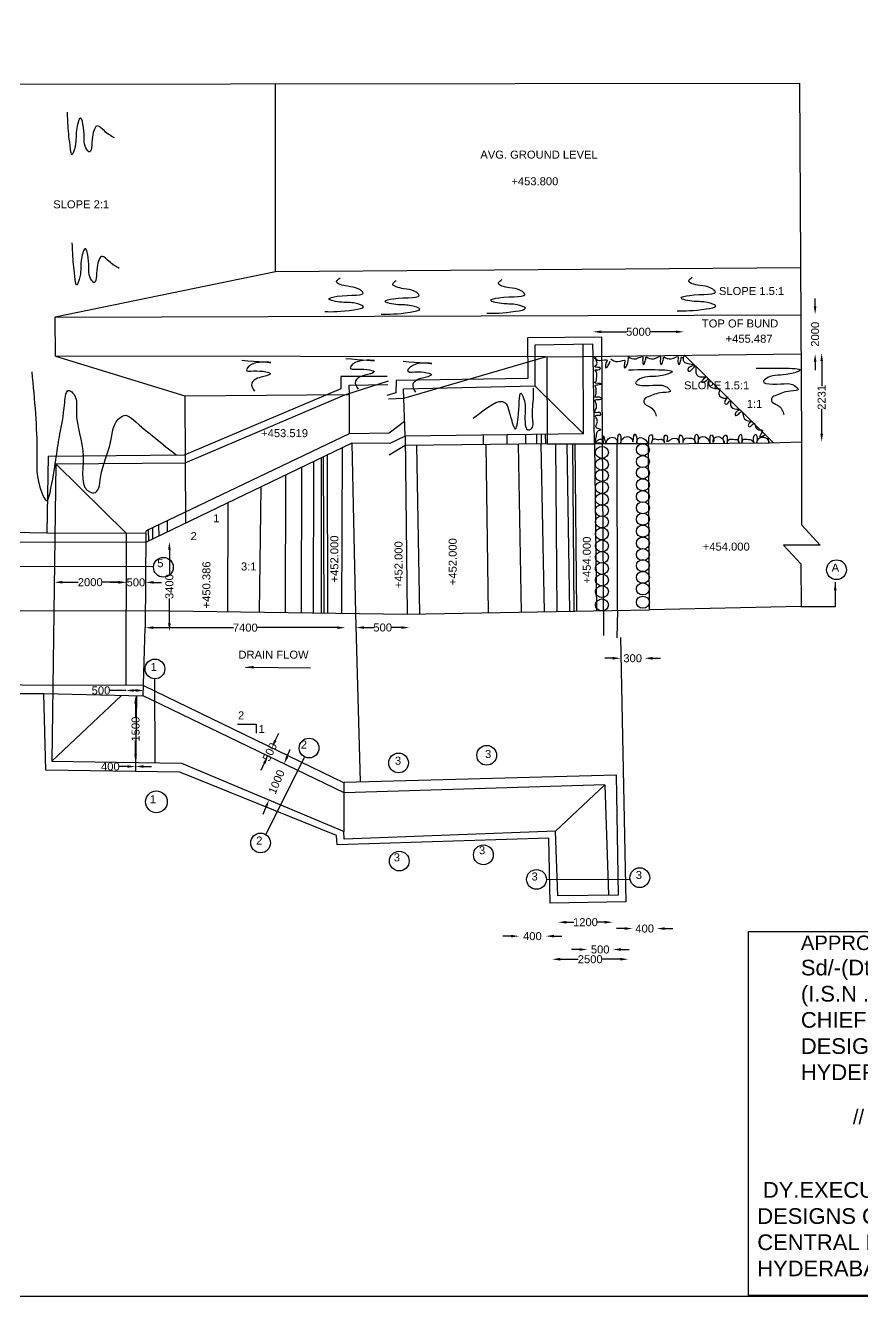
# Model space of a CAD drawing. Header units: millimetres. Extents: x 5124 to 2536808, y 2311 to 44358046.
# Drawn here: x 2533411 to 2534980, y 44353883 to 44356265 of the extents above; entities that cross this region are included whole.
import ezdxf

# ---------------------------------------------------------------- set-up
doc = ezdxf.new("R2010")
doc.units = ezdxf.units.MM
doc.header["$MEASUREMENT"] = 0
for name, color, linetype in [('DIMENSION', 7, 'Continuous'), ('DRAWING', 2, 'Continuous'), ('TEXT', 7, 'Continuous')]:
    doc.layers.add(name, color=color, linetype=linetype)
doc.styles.get("Standard").update_dxf_attribs({"font": 'arial.ttf', "height": 15})
doc.dimstyles.get("Standard").update_dxf_attribs({"dimtxt": 15, "dimasz": 15, "dimexe": 0.18, "dimexo": 0.0625, "dimgap": 0.09, "dimtad": 0, "dimdec": 0, "dimzin": 0, "dimdsep": 46, "dimtxsty": 'Standard', "dimcen": 0.09, "dimse1": 1, "dimse2": 1, "dimadec": 0, "dimazin": 0, "dimtfac": 1, "dimtdec": 0, "dimtofl": 0, "dimtmove": 0, "dimatfit": 3, "dimfxl": 1, "dimtolj": 1, "dimtzin": 0, "dimarcsym": 0})

# ---------------------------------------------------------------- blocks, each defined once
blk = doc.blocks.new('*D90')
at = {"layer": 'Defpoints', "color": 0, "transparency": 16777216}
for p in [(2533464.7, 44355222), (2533599.5, 44355221.7), (2533599.5, 44355221.7)]:
    blk.add_point(p, dxfattribs=at)
at = {"layer": 'DIMENSION', "color": 0, "lineweight": -2, "transparency": 16777216}
for p, q in [((2533479.7, 44355221.7), (2533509.5, 44355221.7)), ((2533584.5, 44355221.7), (2533554.7, 44355221.7))]:
    blk.add_line(p, q, dxfattribs=at)
at = {"layer": 'DIMENSION', "color": 0, "transparency": 16777216}
for points in [[(2533479.7, 44355224.2), (2533479.7, 44355219.2), (2533464.7, 44355221.7)], [(2533584.5, 44355224.2), (2533584.5, 44355219.2), (2533599.5, 44355221.7)]]:
    blk.add_solid(points, dxfattribs=at)
at = {"layer": 'DIMENSION', "color": 0, "transparency": 16777216, "insert": (2533532.1, 44355221.7), "char_height": 15, "attachment_point": 5}
blk.add_mtext('\\A1;2000', dxfattribs=at)
blk = doc.blocks.new('*D91')
at = {"layer": 'Defpoints', "color": 0, "transparency": 16777216}
for p in [(2533599.5, 44355221.7), (2533635.9, 44355221.4), (2533635.9, 44355221.4)]:
    blk.add_point(p, dxfattribs=at)
at = {"layer": 'DIMENSION', "color": 0, "lineweight": -2, "transparency": 16777216}
for p, q in [((2533584.5, 44355221.4), (2533569.5, 44355221.4)), ((2533650.9, 44355221.4), (2533665.9, 44355221.4))]:
    blk.add_line(p, q, dxfattribs=at)
at = {"layer": 'DIMENSION', "color": 0, "transparency": 16777216}
for points in [[(2533584.5, 44355223.9), (2533584.5, 44355218.9), (2533599.5, 44355221.4)], [(2533650.9, 44355223.9), (2533650.9, 44355218.9), (2533635.9, 44355221.4)]]:
    blk.add_solid(points, dxfattribs=at)
at = {"layer": 'DIMENSION', "color": 0, "transparency": 16777216, "insert": (2533617.7, 44355221.4), "char_height": 15, "attachment_point": 5}
blk.add_mtext('\\A1;500', dxfattribs=at)
blk = doc.blocks.new('*D92')
at = {"layer": 'Defpoints', "color": 0, "transparency": 16777216}
for p in [(2533680.5, 44355297.5), (2533685.8, 44355297.5), (2533686.8, 44355129.4)]:
    blk.add_point(p, dxfattribs=at)
at = {"layer": 'DIMENSION', "color": 0, "lineweight": -2, "transparency": 16777216}
for p, q in [((2533680.5, 44355282.5), (2533680.5, 44355235.9)), ((2533680.5, 44355144.4), (2533680.5, 44355191))]:
    blk.add_line(p, q, dxfattribs=at)
at = {"layer": 'DIMENSION', "color": 0, "transparency": 16777216}
for points in [[(2533678, 44355282.5), (2533683, 44355282.5), (2533680.5, 44355297.5)], [(2533678, 44355144.4), (2533683, 44355144.4), (2533680.5, 44355129.4)]]:
    blk.add_solid(points, dxfattribs=at)
at = {"layer": 'DIMENSION', "color": 0, "transparency": 16777216, "insert": (2533680.5, 44355213.5), "char_height": 15, "attachment_point": 5, "rotation": 90}
blk.add_mtext('\\A1;3400', dxfattribs=at)
blk = doc.blocks.new('*D93')
at = {"layer": 'Defpoints', "color": 0, "transparency": 16777216}
for p in [(2533598.8, 44355028.6), (2533632.5, 44355028.6), (2533632.5, 44355018.9)]:
    blk.add_point(p, dxfattribs=at)
at = {"layer": 'DIMENSION', "color": 0, "lineweight": -2, "transparency": 16777216}
for p, q in [((2533598.8, 44355018.9), (2533568.8, 44355018.9)), ((2533617.5, 44355018.9), (2533613.8, 44355018.9))]:
    blk.add_line(p, q, dxfattribs=at)
at = {"layer": 'DIMENSION', "color": 0, "transparency": 16777216}
for points in [[(2533613.8, 44355021.4), (2533613.8, 44355016.4), (2533598.8, 44355018.9)], [(2533617.5, 44355021.4), (2533617.5, 44355016.4), (2533632.5, 44355018.9)]]:
    blk.add_solid(points, dxfattribs=at)
at = {"layer": 'DIMENSION', "color": 0, "transparency": 16777216, "insert": (2533552.2, 44355018.9), "char_height": 15, "attachment_point": 5}
blk.add_mtext('\\A1;500', dxfattribs=at)
blk = doc.blocks.new('*D94')
at = {"layer": 'Defpoints', "color": 0, "transparency": 16777216}
for p in [(2533617.6, 44355009), (2533617, 44354884), (2533617.1, 44354884)]:
    blk.add_point(p, dxfattribs=at)
at = {"layer": 'DIMENSION', "color": 0, "lineweight": -2, "transparency": 16777216}
for p, q in [((2533617.1, 44354994), (2533617.1, 44354968.3)), ((2533617.1, 44354899), (2533617.1, 44354924.8))]:
    blk.add_line(p, q, dxfattribs=at)
at = {"layer": 'DIMENSION', "color": 0, "transparency": 16777216}
for points in [[(2533614.6, 44354994), (2533619.6, 44354994), (2533617.1, 44355009)], [(2533614.6, 44354899), (2533619.6, 44354899), (2533617.1, 44354884)]]:
    blk.add_solid(points, dxfattribs=at)
at = {"layer": 'DIMENSION', "color": 0, "transparency": 16777216, "insert": (2533617.1, 44354946.5), "char_height": 15, "attachment_point": 5, "rotation": 90}
blk.add_mtext('\\A1;1500', dxfattribs=at)
blk = doc.blocks.new('*D95')
at = {"layer": 'Defpoints', "color": 0, "transparency": 16777216}
for p in [(2533617.1, 44354884), (2533616.7, 44354876.4), (2533616.7, 44354867.2)]:
    blk.add_point(p, dxfattribs=at)
at = {"layer": 'DIMENSION', "color": 0, "lineweight": -2, "transparency": 16777216}
for p, q in [((2533601.7, 44354876.4), (2533586.7, 44354876.4)), ((2533632.1, 44354876.4), (2533647.1, 44354876.4))]:
    blk.add_line(p, q, dxfattribs=at)
at = {"layer": 'DIMENSION', "color": 0, "transparency": 16777216}
for points in [[(2533601.7, 44354878.9), (2533601.7, 44354873.9), (2533616.7, 44354876.4)], [(2533632.1, 44354878.9), (2533632.1, 44354873.9), (2533617.1, 44354876.4)]]:
    blk.add_solid(points, dxfattribs=at)
at = {"layer": 'DIMENSION', "color": 0, "transparency": 16777216, "insert": (2533569.8, 44354876.4), "char_height": 15, "attachment_point": 5}
blk.add_mtext('\\A1;400', dxfattribs=at)
blk = doc.blocks.new('*D96')
at = {"layer": 'Defpoints', "color": 0, "transparency": 16777216}
for p in [(2533635.3, 44355136.3), (2534010.3, 44355137.6), (2534010.3, 44355136.6)]:
    blk.add_point(p, dxfattribs=at)
at = {"layer": 'DIMENSION', "color": 0, "lineweight": -2, "transparency": 16777216}
for p, q in [((2533650.3, 44355136.6), (2533800.4, 44355136.6)), ((2533995.3, 44355136.6), (2533845.2, 44355136.6))]:
    blk.add_line(p, q, dxfattribs=at)
at = {"layer": 'DIMENSION', "color": 0, "transparency": 16777216}
for points in [[(2533650.3, 44355139.1), (2533650.3, 44355134.1), (2533635.3, 44355136.6)], [(2533995.3, 44355139.1), (2533995.3, 44355134.1), (2534010.3, 44355136.6)]]:
    blk.add_solid(points, dxfattribs=at)
at = {"layer": 'DIMENSION', "color": 0, "transparency": 16777216, "insert": (2533822.8, 44355136.6), "char_height": 15, "attachment_point": 5}
blk.add_mtext('\\A1;7400', dxfattribs=at)
blk = doc.blocks.new('*D97')
at = {"layer": 'Defpoints', "color": 0, "transparency": 16777216}
for p in [(2534475.2, 44355686.7), (2534645.1, 44355691), (2534645.1, 44355691)]:
    blk.add_point(p, dxfattribs=at)
at = {"layer": 'DIMENSION', "color": 0, "lineweight": -2, "transparency": 16777216}
for p, q in [((2534490.2, 44355691), (2534537.7, 44355691)), ((2534630.1, 44355691), (2534582.6, 44355691))]:
    blk.add_line(p, q, dxfattribs=at)
at = {"layer": 'DIMENSION', "color": 0, "transparency": 16777216}
for points in [[(2534490.2, 44355693.5), (2534490.2, 44355688.5), (2534475.2, 44355691)], [(2534630.1, 44355693.5), (2534630.1, 44355688.5), (2534645.1, 44355691)]]:
    blk.add_solid(points, dxfattribs=at)
at = {"layer": 'DIMENSION', "color": 0, "transparency": 16777216, "insert": (2534560.1, 44355691), "char_height": 15, "attachment_point": 5}
blk.add_mtext('\\A1;5000', dxfattribs=at)
blk = doc.blocks.new('*D98')
at = {"layer": 'Defpoints', "color": 0, "transparency": 16777216}
for p in [(2534890.8, 44355723.6), (2534891.2, 44355723.6), (2534889.8, 44355649.1)]:
    blk.add_point(p, dxfattribs=at)
at = {"layer": 'DIMENSION', "color": 0, "lineweight": -2, "transparency": 16777216}
for p, q in [((2534891.2, 44355738.6), (2534891.2, 44355753.6)), ((2534891.2, 44355634.1), (2534891.2, 44355619.1))]:
    blk.add_line(p, q, dxfattribs=at)
at = {"layer": 'DIMENSION', "color": 0, "transparency": 16777216}
for points in [[(2534888.7, 44355738.6), (2534893.7, 44355738.6), (2534891.2, 44355723.6)], [(2534888.7, 44355634.1), (2534893.7, 44355634.1), (2534891.2, 44355649.1)]]:
    blk.add_solid(points, dxfattribs=at)
at = {"layer": 'DIMENSION', "color": 0, "transparency": 16777216, "insert": (2534891.2, 44355686.4), "char_height": 15, "attachment_point": 5, "rotation": 90}
blk.add_mtext('\\A1;2000', dxfattribs=at)
blk = doc.blocks.new('*D99')
at = {"layer": 'Defpoints', "color": 0, "transparency": 16777216}
for p in [(2534897.4, 44355651.4), (2534895.6, 44355484.8), (2534903.5, 44355484.8)]:
    blk.add_point(p, dxfattribs=at)
at = {"layer": 'DIMENSION', "color": 0, "lineweight": -2, "transparency": 16777216}
for p, q in [((2534903.5, 44355636.4), (2534903.5, 44355589.2)), ((2534903.5, 44355499.8), (2534903.5, 44355546.9))]:
    blk.add_line(p, q, dxfattribs=at)
at = {"layer": 'DIMENSION', "color": 0, "transparency": 16777216}
for points in [[(2534901, 44355636.4), (2534906, 44355636.4), (2534903.5, 44355651.4)], [(2534901, 44355499.8), (2534906, 44355499.8), (2534903.5, 44355484.8)]]:
    blk.add_solid(points, dxfattribs=at)
at = {"layer": 'DIMENSION', "color": 0, "transparency": 16777216, "insert": (2534903.5, 44355568.1), "char_height": 15, "attachment_point": 5, "rotation": 90}
blk.add_mtext('\\A1;2231', dxfattribs=at)
blk = doc.blocks.new('*D100')
at = {"layer": 'Defpoints', "color": 0, "transparency": 16777216}
for p in [(2534030.4, 44355136.8), (2534030.4, 44355126.8), (2534130.3, 44355129.5)]:
    blk.add_point(p, dxfattribs=at)
at = {"layer": 'DIMENSION', "color": 0, "lineweight": -2, "transparency": 16777216}
for p, q in [((2534045.4, 44355136.8), (2534063.7, 44355136.8)), ((2534115.3, 44355136.8), (2534097, 44355136.8))]:
    blk.add_line(p, q, dxfattribs=at)
at = {"layer": 'DIMENSION', "color": 0, "transparency": 16777216}
for points in [[(2534045.4, 44355139.3), (2534045.4, 44355134.3), (2534030.4, 44355136.8)], [(2534115.3, 44355139.3), (2534115.3, 44355134.3), (2534130.3, 44355136.8)]]:
    blk.add_solid(points, dxfattribs=at)
at = {"layer": 'DIMENSION', "color": 0, "transparency": 16777216, "insert": (2534080.4, 44355136.8), "char_height": 15, "attachment_point": 5}
blk.add_mtext('\\A1;500', dxfattribs=at)
blk = doc.blocks.new('*D101')
at = {"layer": 'Defpoints', "color": 0, "transparency": 16777216}
for p in [(2534409.5, 44354584.6), (2534511.7, 44354584.6), (2534511.7, 44354584.6)]:
    blk.add_point(p, dxfattribs=at)
at = {"layer": 'DIMENSION', "color": 0, "lineweight": -2, "transparency": 16777216}
for p, q in [((2534424.5, 44354584.6), (2534438.8, 44354584.6)), ((2534496.7, 44354584.6), (2534482.3, 44354584.6))]:
    blk.add_line(p, q, dxfattribs=at)
at = {"layer": 'DIMENSION', "color": 0, "transparency": 16777216}
for points in [[(2534424.5, 44354587.1), (2534424.5, 44354582.1), (2534409.5, 44354584.6)], [(2534496.7, 44354587.1), (2534496.7, 44354582.1), (2534511.7, 44354584.6)]]:
    blk.add_solid(points, dxfattribs=at)
at = {"layer": 'DIMENSION', "color": 0, "transparency": 16777216, "insert": (2534460.6, 44354584.6), "char_height": 15, "attachment_point": 5}
blk.add_mtext('\\A1;1200', dxfattribs=at)
blk = doc.blocks.new('*D102')
at = {"layer": 'Defpoints', "color": 0, "transparency": 16777216}
for p in [(2534594.2, 44354572.7), (2534549.1, 44354556.1), (2534594.2, 44354553.7)]:
    blk.add_point(p, dxfattribs=at)
at = {"layer": 'DIMENSION', "color": 0, "lineweight": -2, "transparency": 16777216}
for p, q in [((2534534.1, 44354572.7), (2534519.1, 44354572.7)), ((2534609.2, 44354572.7), (2534624.2, 44354572.7))]:
    blk.add_line(p, q, dxfattribs=at)
at = {"layer": 'DIMENSION', "color": 0, "transparency": 16777216}
for points in [[(2534534.1, 44354575.2), (2534534.1, 44354570.2), (2534549.1, 44354572.7)], [(2534609.2, 44354575.2), (2534609.2, 44354570.2), (2534594.2, 44354572.7)]]:
    blk.add_solid(points, dxfattribs=at)
at = {"layer": 'DIMENSION', "color": 0, "transparency": 16777216, "insert": (2534571.6, 44354572.7), "char_height": 15, "attachment_point": 5}
blk.add_mtext('\\A1;400', dxfattribs=at)
blk = doc.blocks.new('*D103')
at = {"layer": 'Defpoints', "color": 0, "transparency": 16777216}
for p in [(2534464.2, 44354532.4), (2534512.3, 44354533.5), (2534512.3, 44354533.5)]:
    blk.add_point(p, dxfattribs=at)
at = {"layer": 'DIMENSION', "color": 0, "lineweight": -2, "transparency": 16777216}
for p, q in [((2534449.2, 44354533.5), (2534434.2, 44354533.5)), ((2534527.3, 44354533.5), (2534542.3, 44354533.5))]:
    blk.add_line(p, q, dxfattribs=at)
at = {"layer": 'DIMENSION', "color": 0, "transparency": 16777216}
for points in [[(2534449.2, 44354536), (2534449.2, 44354531), (2534464.2, 44354533.5)], [(2534527.3, 44354536), (2534527.3, 44354531), (2534512.3, 44354533.5)]]:
    blk.add_solid(points, dxfattribs=at)
at = {"layer": 'DIMENSION', "color": 0, "transparency": 16777216, "insert": (2534488.2, 44354533.5), "char_height": 15, "attachment_point": 5}
blk.add_mtext('\\A1;500', dxfattribs=at)
blk = doc.blocks.new('*D104')
at = {"layer": 'Defpoints', "color": 0, "transparency": 16777216}
for p in [(2534540.8, 44354515.2), (2534540.8, 44354501.5), (2534398.2, 44354500.3)]:
    blk.add_point(p, dxfattribs=at)
at = {"layer": 'DIMENSION', "color": 0, "lineweight": -2, "transparency": 16777216}
for p, q in [((2534413.2, 44354515.2), (2534446.9, 44354515.2)), ((2534525.8, 44354515.2), (2534492.1, 44354515.2))]:
    blk.add_line(p, q, dxfattribs=at)
at = {"layer": 'DIMENSION', "color": 0, "transparency": 16777216}
for points in [[(2534413.2, 44354517.7), (2534413.2, 44354512.7), (2534398.2, 44354515.2)], [(2534525.8, 44354517.7), (2534525.8, 44354512.7), (2534540.8, 44354515.2)]]:
    blk.add_solid(points, dxfattribs=at)
at = {"layer": 'DIMENSION', "color": 0, "transparency": 16777216, "insert": (2534469.5, 44354515.2), "char_height": 15, "attachment_point": 5}
blk.add_mtext('\\A1;2500', dxfattribs=at)
blk = doc.blocks.new('*D105')
at = {"layer": 'Defpoints', "color": 0, "transparency": 16777216}
for p in [(2534335.9, 44354557.9), (2534386.4, 44354558.5), (2534386.4, 44354558.5)]:
    blk.add_point(p, dxfattribs=at)
at = {"layer": 'DIMENSION', "color": 0, "lineweight": -2, "transparency": 16777216}
for p, q in [((2534320.9, 44354558.5), (2534305.9, 44354558.5)), ((2534401.4, 44354558.5), (2534416.4, 44354558.5))]:
    blk.add_line(p, q, dxfattribs=at)
at = {"layer": 'DIMENSION', "color": 0, "transparency": 16777216}
for points in [[(2534320.9, 44354561), (2534320.9, 44354556), (2534335.9, 44354558.5)], [(2534401.4, 44354561), (2534401.4, 44354556), (2534386.4, 44354558.5)]]:
    blk.add_solid(points, dxfattribs=at)
at = {"layer": 'DIMENSION', "color": 0, "transparency": 16777216, "insert": (2534361.1, 44354558.5), "char_height": 15, "attachment_point": 5}
blk.add_mtext('\\A1;400', dxfattribs=at)
blk = doc.blocks.new('*D111')
at = {"layer": 'Defpoints', "color": 0, "transparency": 16777216}
for p in [(2534526.8, 44355089.4), (2534571.4, 44355086.3), (2534571.4, 44355079.2)]:
    blk.add_point(p, dxfattribs=at)
at = {"layer": 'DIMENSION', "color": 0, "lineweight": -2, "transparency": 16777216}
for p, q in [((2534511.8, 44355079.2), (2534496.8, 44355079.2)), ((2534586.4, 44355079.2), (2534601.4, 44355079.2))]:
    blk.add_line(p, q, dxfattribs=at)
at = {"layer": 'DIMENSION', "color": 0, "transparency": 16777216}
for points in [[(2534511.8, 44355081.7), (2534511.8, 44355076.7), (2534526.8, 44355079.2)], [(2534586.4, 44355081.7), (2534586.4, 44355076.7), (2534571.4, 44355079.2)]]:
    blk.add_solid(points, dxfattribs=at)
at = {"layer": 'DIMENSION', "color": 0, "transparency": 16777216, "insert": (2534549.1, 44355079.2), "char_height": 15, "attachment_point": 5}
blk.add_mtext('\\A1;300', dxfattribs=at)
blk = doc.blocks.new('*D117')
at = {"layer": 'Defpoints', "color": 0, "transparency": 16777216}
for p in [(2533895.6, 44354881.2), (2533867.3, 44354813.9), (2533867.3, 44354813.9)]:
    blk.add_point(p, dxfattribs=at)
at = {"layer": 'TEXT', "color": 0, "lineweight": -2, "transparency": 16777216}
for p, q in [((2533901.4, 44354895.1), (2533907.2, 44354908.9)), ((2533861.5, 44354800), (2533855.6, 44354786.2))]:
    blk.add_line(p, q, dxfattribs=at)
at = {"layer": 'TEXT', "color": 0, "transparency": 16777216}
for points in [[(2533899.1, 44354896), (2533903.7, 44354894.1), (2533895.6, 44354881.2)], [(2533859.1, 44354801), (2533863.8, 44354799.1), (2533867.3, 44354813.9)]]:
    blk.add_solid(points, dxfattribs=at)
at = {"layer": 'TEXT', "color": 0, "transparency": 16777216, "insert": (2533881.4, 44354847.6), "char_height": 15, "attachment_point": 5, "rotation": 67.2046}
blk.add_mtext('\\A1;1000', dxfattribs=at)
blk = doc.blocks.new('*D118')
at = {"layer": 'Defpoints', "color": 0, "transparency": 16777216}
for p in [(2533869.1, 44354913.2), (2533861.6, 44354897.6), (2533865.1, 44354896)]:
    blk.add_point(p, dxfattribs=at)
at = {"layer": 'TEXT', "color": 0, "lineweight": -2, "transparency": 16777216}
for p, q in [((2533879.1, 44354925.1), (2533885.6, 44354938.6)), ((2533858.5, 44354882.4), (2533852, 44354868.9))]:
    blk.add_line(p, q, dxfattribs=at)
at = {"layer": 'TEXT', "color": 0, "transparency": 16777216}
for points in [[(2533876.8, 44354926.1), (2533881.3, 44354924), (2533872.6, 44354911.5)], [(2533856.3, 44354883.5), (2533860.8, 44354881.4), (2533865.1, 44354896)]]:
    blk.add_solid(points, dxfattribs=at)
at = {"layer": 'TEXT', "color": 0, "transparency": 16777216, "insert": (2533868.8, 44354903.7), "char_height": 15, "attachment_point": 5, "rotation": 64.2709}
blk.add_mtext('\\A1;500', dxfattribs=at)

msp = doc.modelspace()

# ---------------------------------------------------------------- linework, layer by layer
at = {"layer": 'DIMENSION', "color": 0}
msp.add_lwpolyline([(2534766.2, 44354567.2), (2535524.5, 44354567.2), (2535524.5, 44353884.9), (2534766.2, 44353884.9)], close=True, dxfattribs=at)
at = {"layer": 'DRAWING', "color": 0}
for points in [[(2530061, 44356151.5), (2534861.9, 44356157), (2534865.5, 44355486.4), (2534865.6, 44355329.4), (2534900.6, 44355291.4), (2534831.8, 44355291.1), (2534864.6, 44355256.2), (2534865.1, 44355176.5), (2534580.6, 44355169.9), (2534578.6, 44355481), (2534805.7, 44355482.7), (2534865.5, 44355484.5)], [(2533879.6, 44355803.2), (2533879.2, 44356155.9)], [(2534863.7, 44355810.8), (2533879.6, 44355803.2), (2533466.3, 44355718.2)], [(2534385.5, 44355643.8), (2533467, 44355645.4), (2533466.3, 44355718.2), (2534864.2, 44355722.6)], [(2534495.2, 44355121.7), (2534491.1, 44355681), (2534352, 44355679.9), (2534352.5, 44355603.6), (2534105.8, 44355599.6), (2534104.9, 44355576.8), (2534088.1, 44355571.6)], [(2533467, 44355645.4), (2533709.3, 44355571.3), (2534015.9, 44355573.2), (2534017.9, 44355573.2), (2534017.5, 44355590.8), (2534089.8, 44355592.5)], [(2534091.1, 44355565.4), (2534119.9, 44355566.5), (2534385.5, 44355643.8), (2534456.4, 44355644.4)], [(2534578.6, 44355481), (2534477.5, 44355480.8), (2534475, 44355646.4), (2534474.7, 44355667.6), (2534365.5, 44355665.8), (2534365.9, 44355589.5), (2534456.8, 44355500.1), (2534456.3, 44355667.3)], [(2534456.4, 44355644.4), (2534864.6, 44355649.9)], [(2534646.3, 44355646.9), (2534813.2, 44355483)], [(2534388.2, 44355643.8), (2534389.1, 44355481.1), (2534477.5, 44355480.8)], [(2534089.1, 44355607.5), (2534002.1, 44355607.5), (2534002.1, 44355584.1), (2533708.3, 44355459.6), (2533453, 44355457.6), (2533450.9, 44355314.2), (2533636.4, 44355313.4), (2533637.3, 44355318.5), (2534018.1, 44355500.6), (2534017.9, 44355573.2)], [(2533599.7, 44355313.6), (2533467.8, 44355443.5), (2533710.2, 44355445.2), (2534009.2, 44355573.1), (2534091.3, 44355599.4)], [(2534456.8, 44355500.1), (2534122.5, 44355495.5), (2534119.3, 44355584.2), (2534365.9, 44355589.5)], [(2533709.3, 44355571.3), (2533711, 44355332.2)], [(2534018.1, 44355500.6), (2534092.3, 44355501.5), (2534121.5, 44355523.7)], [(2534122.5, 44355495.5), (2534094, 44355481.9), (2534022.7, 44355482.3), (2533636, 44355296), (2533054.9, 44355297.4), (2532271.9, 44355294.4), (2532271.7, 44355308.9), (2533385.5, 44355315.5), (2533450.9, 44355314.2)], [(2534022.7, 44355482.3), (2534029.5, 44355163.2)], [(2534389.1, 44355481.1), (2534122.7, 44355477.9), (2534092.8, 44355459.9)], [(2534122.5, 44355495.5), (2534126.6, 44355161.9), (2534580.6, 44355169.9)], [(2534143.6, 44355478.1), (2534149.2, 44355162.3)], [(2534268.8, 44355497.5), (2534269, 44355479.7)], [(2534278.8, 44355164.6), (2534274.5, 44355479.7)], [(2534313.1, 44355498.1), (2534313.3, 44355480.2)], [(2534334.2, 44355480.5), (2534339.8, 44355165.7)], [(2534347.9, 44355498.6), (2534348.2, 44355480.6)], [(2534368.9, 44355498.9), (2534369.1, 44355480.9)], [(2534377.5, 44355499), (2534377.7, 44355481)], [(2534383.7, 44355166.4), (2534377.7, 44355481)], [(2534385.3, 44355499.1), (2534385.5, 44355481.1)], [(2534404.5, 44355481.1), (2534406.7, 44355166.9)], [(2534431.1, 44355167.3), (2534426.6, 44355481)], [(2534436, 44355480.9), (2534439.1, 44355167.4)], [(2534444.4, 44355167.5), (2534441, 44355480.9)], [(2534477.5, 44355480.8), (2534481.1, 44355168.2)], [(2534520.4, 44355168.9), (2534519.8, 44355480.8)], [(2533964.9, 44355454.4), (2533965.3, 44355164.1)], [(2533970.7, 44355164), (2533969.7, 44355456.8)], [(2533976.1, 44355459.8), (2533977.2, 44355163.9)], [(2534004.1, 44355163.6), (2534004.9, 44355473.7)], [(2533467.8, 44355443.5), (2533459.9, 44354886.5), (2533703.5, 44354882.7), (2534008.2, 44354754.6), (2534008.2, 44354845.8), (2534008.2, 44354847), (2534518, 44354860.6), (2534521.7, 44354635.1), (2534408.8, 44354634.3), (2534404.2, 44354755.3), (2534497, 44354841.9), (2534008.2, 44354827), (2533631.1, 44355008.7), (2533635.3, 44355136.3)], [(2533928.3, 44355436.8), (2533927.8, 44355164.6)], [(2533950.9, 44355164.3), (2533951.4, 44355447.9)], [(2533898.5, 44355165), (2533898.9, 44355422.6)], [(2533852, 44355400.1), (2533848.8, 44355165.7)], [(2533790, 44355166.5), (2533790.9, 44355370.6)], [(2533676.9, 44355315.7), (2533676.7, 44355337.4)], [(2533599.7, 44355313.6), (2533598.9, 44355028.4)], [(2533636.4, 44355313.4), (2533635.3, 44355136.3)], [(2533640.5, 44355320.1), (2533641.5, 44355298.7)], [(2533648.7, 44355324), (2533649, 44355302.3)], [(2533660.2, 44355329.5), (2533660.8, 44355307.9)], [(2533396.5, 44355251.6), (2533651.4, 44355251.1)], [(2532265.7, 44355166.6), (2533635.5, 44355168.6)], [(2533635.5, 44355168.6), (2534126.6, 44355161.9)], [(2534520.4, 44355168.9), (2534519.3, 44355117.4)], [(2534029.5, 44355163.2), (2534037.9, 44354847.8)], [(2533631.8, 44355028.3), (2532262.9, 44355032), (2532262.5, 44355101.7)], [(2534526.2, 44355118.4), (2534536.5, 44354622.9), (2534394.4, 44354620.6), (2534392.1, 44354742.3), (2533995.1, 44354729.4), (2533993.7, 44354747.4), (2533700.2, 44354865.9), (2533449, 44354869.6), (2533445.3, 44355013.4), (2533631.1, 44355008.7)], [(2533631.8, 44355028.3), (2534008.2, 44354845.8)], [(2533654.1, 44354883.5), (2533653, 44355040.8)], [(2532262.9, 44355013.3), (2533445.3, 44355013.4)], [(2533459.9, 44354886.5), (2533590.9, 44355009.7)], [(2533618.8, 44355009), (2533616.7, 44354867.2)], [(2533861.2, 44354749.3), (2533933.8, 44354893.3)], [(2534497, 44354841.9), (2534504.1, 44354635)], [(2534404.2, 44354755.3), (2534008.3, 44354740.3), (2534007.8, 44354754.8)]]:
    msp.add_lwpolyline(points, dxfattribs=at)
at = {"layer": 'TEXT', "color": 0}
msp.add_lwpolyline([(2536807.7, 44353883.1), (2529653.3, 44353883.1), (2529653.3, 44358045.6), (2536807.7, 44358045.6)], close=True, dxfattribs=at)
msp.add_lwpolyline([(2533808.3, 44354955.9), (2533843.3, 44354955.9), (2533843.3, 44354938.9)], dxfattribs=at)
at = {"layer": 'TEXT'}
msp.add_lwpolyline([(2534387.3, 44354664.8), (2534544.2, 44354665)], dxfattribs=at)
at = {"layer": 'TEXT', "color": 0}
for centre, radius in [((2533669.3, 44355249.7), 18.5), ((2534931.3, 44355245.1), 18.5), ((2533653.4, 44355059.2), 18.5), ((2533942.4, 44354911), 18.5), ((2534275.4, 44354897.4), 18.5), ((2534110.2, 44354883.1), 18.5), ((2533656.1, 44354810.3), 20.4), ((2533851.4, 44354733.2), 18.5), ((2534111.6, 44354699.1), 18.5), ((2534269.2, 44354710.9), 18.5), ((2534368.8, 44354664.8), 18.5), ((2534562.5, 44354668.1), 18.5)]:
    msp.add_circle(centre, radius, dxfattribs=at)
for centre in [(2534568.2, 44355470.1), (2534491.6, 44355465), (2534491.6, 44355442.6), (2534568.2, 44355447.7), (2534491.6, 44355421.8), (2534568.2, 44355426.9), (2534491.6, 44355399.2), (2534568.2, 44355404.3), (2534491.6, 44355377), (2534568.2, 44355382.1), (2534491.6, 44355356.1), (2534568.2, 44355361.2), (2534491.6, 44355334.9), (2534568.2, 44355340), (2534491.6, 44355312.4), (2534568.2, 44355317.5), (2534491.6, 44355289.8), (2534568.2, 44355294.9), (2534491.6, 44355268.4), (2534568.2, 44355273.5), (2534568.2, 44355252.8), (2534491.6, 44355247.7), (2534568.2, 44355230.9), (2534491.6, 44355225.8), (2534491.6, 44355204.1), (2534568.2, 44355209.2), (2534568.2, 44355184.3), (2534491.6, 44355179.2)]:
    msp.add_ellipse(centre, major_axis=(-12.2, 0), ratio=0.919277, dxfattribs=at)
for points in [[(2533577.3, 44356054.6), (2533558.6, 44356067.3), (2533546, 44356076.9), (2533536.4, 44356056.1), (2533529.7, 44356028.3), (2533522.4, 44356038.7), (2533520.7, 44356056.1), (2533513.2, 44356091.4), (2533506.2, 44356069), (2533502.6, 44356033.4), (2533497.7, 44356022.9), (2533495.2, 44356032.9), (2533490.6, 44356076.7), (2533489.5, 44356102.5)], [(2533586.1, 44355809.9), (2533567.4, 44355822.7), (2533554.8, 44355832.2), (2533545.2, 44355811.5), (2533538.5, 44355783.6), (2533531.3, 44355794), (2533529.5, 44355811.5), (2533522.1, 44355846.7), (2533515, 44355824.4), (2533511.5, 44355788.7), (2533506.5, 44355778.3), (2533504, 44355788.3), (2533499.5, 44355832), (2533498.3, 44355857.9)], [(2533972, 44355728.8), (2534026.3, 44355732.2), (2534044.6, 44355737.9), (2534028.9, 44355744.4), (2534003.9, 44355746.4), (2533979.7, 44355752.7), (2533995.1, 44355757.5), (2534042.4, 44355766.1), (2534034.3, 44355771.8), (2534014.5, 44355776.3), (2533994.1, 44355785.4), (2534000.5, 44355791.9)], [(2534077.4, 44355724.3), (2534131.7, 44355727.7), (2534150, 44355733.4), (2534134.3, 44355739.9), (2534109.3, 44355741.8), (2534085.1, 44355748.1), (2534100.5, 44355752.9), (2534147.8, 44355761.6), (2534139.7, 44355767.2), (2534119.8, 44355771.8), (2534099.5, 44355780.9), (2534105.9, 44355787.4)], [(2534275.4, 44355726), (2534329.8, 44355729.4), (2534348, 44355735.1), (2534332.4, 44355741.6), (2534307.3, 44355743.5), (2534283.1, 44355749.9), (2534298.5, 44355754.7), (2534345.9, 44355763.3), (2534337.7, 44355769), (2534317.9, 44355773.5), (2534297.6, 44355782.6), (2534303.9, 44355789.1)], [(2534632.4, 44355730.4), (2534686.8, 44355733.8), (2534705, 44355739.5), (2534689.4, 44355746), (2534664.3, 44355747.9), (2534640.1, 44355754.3), (2534655.5, 44355759.1), (2534702.9, 44355767.7), (2534694.7, 44355773.4), (2534674.9, 44355777.9), (2534654.5, 44355787), (2534660.9, 44355793.5)], [(2534475, 44355644.6), (2534487.8, 44355637.4), (2534501.1, 44355637.6), (2534499, 44355631.3), (2534499, 44355623.5), (2534503.4, 44355628.3), (2534507, 44355636.1)], [(2534507.9, 44355640.6), (2534521.5, 44355635.2), (2534534.7, 44355637.3), (2534533.5, 44355630.7), (2534534.5, 44355623), (2534538.2, 44355628.4), (2534541.2, 44355644.3)], [(2534541.2, 44355644.3), (2534555.4, 44355640.6), (2534568.2, 44355644.2), (2534567.8, 44355637.6), (2534569.8, 44355630), (2534572.8, 44355635.8), (2534574.3, 44355644.2)], [(2534574.3, 44355644.2), (2534588.5, 44355640.5), (2534601.3, 44355644.1), (2534600.9, 44355637.5), (2534602.8, 44355629.9), (2534605.9, 44355635.7), (2534607.4, 44355644.1)], [(2534607.4, 44355644.2), (2534621.6, 44355640.5), (2534634.4, 44355644.1), (2534634, 44355637.5), (2534635.9, 44355629.9), (2534639, 44355635.7), (2534640.5, 44355644.1)], [(2534646.3, 44355646.9), (2534643.7, 44355642.1), (2534647.2, 44355633.7), (2534664.5, 44355629), (2534656.9, 44355625.3), (2534652.5, 44355620.6), (2534653.7, 44355617.4), (2534666.7, 44355626.9), (2534667.7, 44355614), (2534679.6, 44355606.4), (2534687, 44355606.9), (2534680.5, 44355601.2), (2534678.5, 44355596.8), (2534687.4, 44355599.8), (2534691.2, 44355603), (2534691.5, 44355596.3), (2534698.7, 44355586.1), (2534711.7, 44355582.8), (2534710.7, 44355575), (2534723.4, 44355566.9), (2534727.8, 44355568.9), (2534721.4, 44355558.7), (2534724.7, 44355555.2), (2534731.9, 44355561.9), (2534732.8, 44355553.1), (2534744, 44355546.3), (2534750.5, 44355545.3), (2534742.7, 44355539.9), (2534742, 44355534.4), (2534748, 44355537.3), (2534753.4, 44355541.5), (2534757.2, 44355531.7), (2534769.6, 44355523.3), (2534773.8, 44355523), (2534766, 44355517.5), (2534767.9, 44355513.1), (2534776.8, 44355519.6), (2534782.4, 44355508.5), (2534792.4, 44355506.3), (2534786.9, 44355494.3), (2534797.4, 44355498.4)], [(2533816.6, 44355637.6), (2533869.9, 44355633.6), (2533826.2, 44355622.7), (2533825.1, 44355619.9), (2533837.9, 44355617.6), (2533869.4, 44355611.6), (2533852.7, 44355605.9), (2533839.6, 44355600.6), (2533835, 44355594.8), (2533840, 44355579.8)], [(2534011.1, 44355641.1), (2534064.4, 44355637.2), (2534020.7, 44355626.3), (2534019.6, 44355623.5), (2534032.4, 44355621.2), (2534064, 44355615.1), (2534047.2, 44355609.5), (2534034.1, 44355604.1), (2534029.5, 44355598.3), (2534034.5, 44355583.3)], [(2534118.6, 44355635.8), (2534172, 44355631.9), (2534128.3, 44355620.9), (2534127.2, 44355618.2), (2534140, 44355615.9), (2534171.5, 44355609.8), (2534154.8, 44355604.2), (2534141.7, 44355598.8), (2534137.1, 44355593), (2534142, 44355578)], [(2534541.2, 44355619.9), (2534620.7, 44355614), (2534597.4, 44355608), (2534558.4, 44355599.6), (2534554.7, 44355595.6), (2534572.2, 44355590.3), (2534618.1, 44355583.1), (2534619.7, 44355581), (2534605.8, 44355577), (2534578.2, 44355569.1), (2534571.3, 44355564.9), (2534569.9, 44355559.1), (2534581, 44355550.7), (2534591.8, 44355537.6), (2534592.9, 44355533)], [(2534780.7, 44355622.7), (2534860.2, 44355616.9), (2534836.9, 44355610.8), (2534798, 44355602.4), (2534794.2, 44355598.5), (2534811.7, 44355593.1), (2534857.6, 44355585.9), (2534859.3, 44355583.8), (2534845.3, 44355579.8), (2534817.8, 44355571.9), (2534810.8, 44355567.7), (2534809.4, 44355561.9), (2534820.6, 44355553.5), (2534831.3, 44355540.5), (2534832.5, 44355535.8)], [(2533422.3, 44355616), (2533431.9, 44355463.3), (2533441.3, 44355389.4), (2533449.7, 44355374.9), (2533458.5, 44355398.2), (2533475.2, 44355499.5), (2533484.3, 44355557.9), (2533492.5, 44355580.9), (2533498.9, 44355576.9), (2533506.1, 44355541), (2533518.7, 44355456.4), (2533533.8, 44355389.9), (2533538.8, 44355389.2), (2533551.5, 44355417.8), (2533569.9, 44355483.5), (2533589.2, 44355531.2), (2533598.3, 44355534.5), (2533613.1, 44355526.1), (2533693.5, 44355460.6)], [(2534250.3, 44355528.9), (2534309.8, 44355558), (2534321.7, 44355526.4), (2534328.3, 44355509.3), (2534335.2, 44355537.2), (2534341.2, 44355574.3), (2534343.9, 44355568.6), (2534347.4, 44355538.1), (2534355.6, 44355507.3), (2534358.3, 44355508.6), (2534361.6, 44355529.5), (2534363.2, 44355569.5), (2534363.4, 44355585.3)]]:
    msp.add_spline(points, degree=3, dxfattribs=at)
for points, knots in [([(2534490.3, 44355480.8), (2534490.4, 44355481), (2534490.3, 44355484.1), (2534475, 44355478.5), (2534481.6, 44355492.8), (2534481.4, 44355499.9), (2534483.2, 44355506.3), (2534492.8, 44355507.5), (2534484.3, 44355509.6), (2534478.3, 44355512.2), (2534483.7, 44355520.7), (2534482.7, 44355527.4), (2534476.9, 44355535.1), (2534485, 44355534.5), (2534489.8, 44355534.9), (2534489.4, 44355542.1), (2534474.9, 44355536.1), (2534480.3, 44355546.5), (2534482.9, 44355553.3), (2534474.9, 44355565.1), (2534485.1, 44355563.4), (2534492.2, 44355565.6), (2534485.7, 44355570.6), (2534476.9, 44355566), (2534480.3, 44355572.9), (2534480.7, 44355576.5), (2534481.3, 44355581.4), (2534480.3, 44355585.6), (2534477.9, 44355590.6), (2534484.1, 44355592.1), (2534498.1, 44355594.1), (2534472.7, 44355594.1), (2534481.9, 44355598.9), (2534480.5, 44355606.1), (2534484.4, 44355612.9), (2534475.3, 44355621.5), (2534485.4, 44355618.4), (2534492.6, 44355625.3), (2534471.8, 44355623.2), (2534485, 44355630.9), (2534479.4, 44355637.6), (2534479.9, 44355642.3), (2534480.2, 44355644.7)], [37.638215, 37.638215, 37.638215, 37.638215, 38.40058, 48.650484, 59.648818, 66.53019, 72.844527, 77.876011, 84.299443, 87.506936, 97.158326, 104.372203, 110.087169, 117.57943, 120.269778, 122.842619, 133.666921, 141.427544, 145.038721, 157.394328, 165.073841, 169.13039, 173.586762, 181.538132, 186.639905, 189.141219, 193.182055, 200.837756, 202.60692, 207.945517, 215.389737, 228.614595, 232.183165, 237.406199, 248.479612, 253.724725, 262.182365, 265.35113, 276.900415, 283.545181, 290.572799, 297.642247, 297.642247, 297.642247, 297.642247]), ([(2534477.4, 44355483.2), (2534483.2, 44355487.9), (2534490.9, 44355494.2), (2534495.1, 44355476.7), (2534492.4, 44355510.4), (2534498.6, 44355476.5), (2534502.1, 44355494.8), (2534519.3, 44355495.1), (2534521.6, 44355475.2), (2534520.2, 44355506), (2534529, 44355493.1), (2534525.2, 44355477.6), (2534530.1, 44355496.4), (2534547.8, 44355496.2), (2534549.9, 44355478.2), (2534551.2, 44355507.4), (2534557.8, 44355491.8), (2534556.4, 44355479), (2534557.5, 44355493.4), (2534570.6, 44355493.7), (2534583.4, 44355475), (2534576.3, 44355496.1), (2534589.9, 44355500.7), (2534582.2, 44355474.1), (2534587.2, 44355492.6), (2534596.6, 44355487.7), (2534605.7, 44355492.1), (2534611.5, 44355475.6), (2534604.6, 44355499.7), (2534617.4, 44355495.5), (2534609.5, 44355480.8), (2534622.2, 44355492.1), (2534633.8, 44355493.6), (2534638, 44355475.6), (2534634.6, 44355502.6), (2534645.3, 44355493.1), (2534641.9, 44355479), (2534646.2, 44355493.7), (2534655.9, 44355491.4), (2534664.9, 44355491.2), (2534669, 44355475.3), (2534662.6, 44355494.8), (2534670.3, 44355500.4), (2534672.9, 44355492), (2534671.2, 44355476.7), (2534672.5, 44355496), (2534689.6, 44355496.7), (2534696.6, 44355473.4), (2534691.9, 44355501.8), (2534702.7, 44355494), (2534699.8, 44355478.1), (2534699.9, 44355497.1), (2534718.7, 44355495.4), (2534722.2, 44355476.1), (2534716, 44355495.1), (2534729.3, 44355499.9), (2534724.3, 44355475.1), (2534728.8, 44355492.3), (2534738.4, 44355488.6), (2534747.9, 44355489.9), (2534749.1, 44355476.1), (2534745.9, 44355493.3), (2534753.1, 44355501.5), (2534754, 44355491.2), (2534753.2, 44355478.1), (2534755, 44355492), (2534765, 44355488.6), (2534772.9, 44355489.4), (2534779.3, 44355476.4), (2534772.6, 44355493.9), (2534785, 44355503.2), (2534780.7, 44355476.2), (2534784.3, 44355495.7), (2534801.9, 44355495.4), (2534806, 44355477.5), (2534803.5, 44355487.4), (2534804.1, 44355491.9)], [0, 0, 0, 0, 15.226033, 20.262517, 33.411584, 47.485593, 53.3678, 70.798698, 76.520949, 93.379076, 99.041803, 110.987582, 118.443352, 136.882538, 141.628556, 156.620538, 166.144375, 173.764401, 180.403898, 191.678919, 204.764646, 219.111959, 222.862051, 238.281736, 245.777557, 253.352753, 264.002712, 270.151526, 284.670873, 288.601154, 299.600629, 307.042252, 322.007665, 327.796481, 342.855992, 348.60168, 358.530291, 364.85082, 376.575837, 383.426165, 390.948232, 405.660658, 408.831708, 413.897143, 425.917802, 434.042965, 449.74535, 459.962682, 475.469904, 479.901482, 491.431816, 497.894938, 515.675466, 522.670701, 536.158352, 540.22001, 555.233474, 561.110489, 573.251356, 580.183273, 585.704843, 598.889901, 603.444887, 611.706897, 620.396823, 626.242722, 636.952757, 643.764081, 650.398177, 663.672503, 668.885901, 684.379372, 689.966661, 708.720916, 715.522004, 725.542716, 725.542716, 725.542716, 725.542716]), ([(2534811.6, 44355484.5), (2534811.6, 44355483.9), (2534811.8, 44355483.3), (2534812.2, 44355483.6), (2534812.3, 44355483.8)], [743.800453, 743.800453, 743.800453, 743.800453, 746.181179, 747.589136, 747.589136, 747.589136, 747.589136])]:
    msp.add_open_spline(points, degree=3, knots=knots, dxfattribs=at)
msp.add_open_spline([(2534640.5, 44355643.9), (2534641.9, 44355643.1), (2534643.3, 44355642.2), (2534644.7, 44355641.6)], degree=3, dxfattribs=at)

# ---------------------------------------------------------------- texts
for s, p in [('AVG. GROUND LEVEL', (2534263.5, 44356015.5)), ('+453.800', (2534321.7, 44355965.6)), ('SLOPE 2:1', (2533462.7, 44355922.4)), ('SLOPE 1.5:1', (2534710.9, 44355759.9)), ('TOP OF BUND', (2534678.9, 44355699.1)), ('+455.487', (2534723.4, 44355670.5)), ('SLOPE 1.5:1', (2534645.4, 44355583.2)), ('1:1', (2534763.1, 44355548.4)), ('+453.519', (2533852.5, 44355493.6)), ('1', (2533762.7, 44355334.1)), ('2', (2533720.1, 44355300.7)), ('+454.000', (2534680.6, 44355281)), ('5', (2533657.8, 44355249.9)), ('3:1', (2533814.7, 44355243.8)), ('A', (2534922.2, 44355241.6)), ('DRAIN FLOW', (2533810, 44355078.5)), ('1', (2533645.4, 44355055.6)), ('2', (2533809.1, 44354964.7)), ('1', (2533847.8, 44354939.3)), ('2', (2533926.9, 44354909.9)), ('3', (2534272.3, 44354892.4)), ('3', (2534103.3, 44354879.8)), ('1', (2533643.9, 44354807.5)), ('2', (2533843.2, 44354730.2)), ('3', (2534261, 44354711.9)), ('3', (2534101.2, 44354698.6)), ('3', (2534359.5, 44354662.8)), ('3', (2534554.9, 44354665.6))]:
    msp.add_text(s, height=15, dxfattribs=at).set_placement(p)
for s, p in [('+452.000', (2533997.3, 44355221.3)), ('+452.000', (2534117.6, 44355210.5)), ('+452.000', (2534219.1, 44355216.2)), ('+454.000', (2534470.6, 44355219.2)), ('+450.386', (2533757.4, 44355172.7))]:
    msp.add_text(s, height=15, rotation=90, dxfattribs=at).set_placement(p)
at = {"layer": 'TEXT', "color": 0, "char_height": 27.152, "attachment_point": 1}
for s, insert, width in [('APPROVED  \\P{\\H1.0833x;Sd/-(Dt.17.07.08) \\P(I.S.N . RAJU ) \\PCHIEF ENGINEER  CENTRAL DESIGNS ORGANISATION, HYDERABAD }', (2534864.5, 44354559.6), 727.185), ('                 // TRUE  COPY //  \\P^I^I\\P^I^I^ISd/-17.7.08\\P {\\H1.0833x;DY.EXECUTIVE ENGINEER  DESIGNS CIRCLE,DIVISION -III CENTRAL DESIGNS ORGANISATION, HYDERABAD.}\\P\\P\\P', (2534782.8, 44354233.5), 726.078)]:
    msp.add_mtext(s, dxfattribs=dict(at, insert=insert, width=width))

# ---------------------------------------------------------------- dimensions: what is measured, and where the dimension line sits
at = {"layer": 'DIMENSION', "color": 0}
for base, p1, p2, text, picture, middle in [((2534891.2, 44355723.6), (2534889.8, 44355649.1), (2534890.8, 44355723.6), '2000', '*D98', (2534891.2, 44355686.4)), ((2534903.5, 44355484.8), (2534897.4, 44355651.4), (2534895.6, 44355484.8), '2231', '*D99', (2534903.5, 44355568.1)), ((2533680.5, 44355297.5), (2533686.8, 44355129.4), (2533685.8, 44355297.5), '3400', '*D92', (2533680.5, 44355213.5)), ((2533617.1, 44354884), (2533617.6, 44355009), (2533617, 44354884), '1500', '*D94', (2533617.1, 44354946.5))]:
    dim = msp.add_linear_dim(base=base, p1=p1, p2=p2, angle=90, text=text, dimstyle='Standard', dxfattribs=at)
    dim.commit()
    dim.dimension.update_dxf_attribs({"geometry": picture, "text_midpoint": middle})
for base, p1, p2, text, picture, middle in [((2534645.1, 44355691), (2534475.2, 44355686.7), (2534645.1, 44355691), '5000', '*D97', (2534560.1, 44355691)), ((2533599.5, 44355221.7), (2533464.7, 44355222), (2533599.5, 44355221.7), '2000', '*D90', (2533532.1, 44355221.7)), ((2533635.9, 44355221.4), (2533599.5, 44355221.7), (2533635.9, 44355221.4), '500', '*D91', (2533617.7, 44355221.4)), ((2534010.3, 44355136.6), (2533635.3, 44355136.3), (2534010.3, 44355137.6), '7400', '*D96', (2533822.8, 44355136.6)), ((2534030.4, 44355136.8), (2534130.3, 44355129.5), (2534030.4, 44355126.8), '500', '*D100', (2534080.4, 44355136.8)), ((2534571.4, 44355079.2), (2534526.8, 44355089.4), (2534571.4, 44355086.3), '300', '*D111', (2534549.1, 44355079.2)), ((2534511.7, 44354584.6), (2534409.5, 44354584.6), (2534511.7, 44354584.6), '1200', '*D101', (2534460.6, 44354584.6)), ((2534594.2, 44354572.7), (2534549.1, 44354556.1), (2534594.2, 44354553.7), '400', '*D102', (2534571.6, 44354572.7)), ((2534386.4, 44354558.5), (2534335.9, 44354557.9), (2534386.4, 44354558.5), '400', '*D105', (2534361.1, 44354558.5)), ((2534540.8, 44354515.2), (2534398.2, 44354500.3), (2534540.8, 44354501.5), '2500', '*D104', (2534469.5, 44354515.2)), ((2534512.3, 44354533.5), (2534464.2, 44354532.4), (2534512.3, 44354533.5), '500', '*D103', (2534488.2, 44354533.5))]:
    dim = msp.add_linear_dim(base=base, p1=p1, p2=p2, text=text, dimstyle='Standard', dxfattribs=at)
    dim.commit()
    dim.dimension.update_dxf_attribs({"geometry": picture, "text_midpoint": middle})
for base, p1, p2, text, picture, middle in [((2533632.5, 44355018.9), (2533598.8, 44355028.6), (2533632.5, 44355028.6), '500', '*D93', (2533552.2, 44355018.9)), ((2533616.7, 44354876.4), (2533617.1, 44354884), (2533616.7, 44354867.2), '400', '*D95', (2533569.8, 44354876.4))]:
    dim = msp.add_linear_dim(base=base, p1=p1, p2=p2, text=text, dimstyle='Standard', dxfattribs=at)
    dim.commit()
    dim.dimension.update_dxf_attribs({"geometry": picture, "text_midpoint": middle, "dimtype": 160})
at = {"layer": 'TEXT'}
dim = msp.add_linear_dim(base=(2533865.1, 44354896), p1=(2533869.1, 44354913.2), p2=(2533861.6, 44354897.6), angle=244.2709, text='500', dimstyle='Standard', dxfattribs=at)
dim.commit()
dim.dimension.update_dxf_attribs({"geometry": '*D118', "text_midpoint": (2533868.8, 44354903.7), "dimtype": 161})
dim = msp.add_aligned_dim(p1=(2533895.6, 44354881.2), p2=(2533867.3, 44354813.9), distance=0, text='1000', dimstyle='Standard', dxfattribs=at)
dim.commit()
dim.dimension.update_dxf_attribs({"geometry": '*D117', "text_midpoint": (2533881.4, 44354847.6)})

# ---------------------------------------------------------------- leaders
at = {"layer": 'DIMENSION', "color": 0}
msp.add_leader([(2533823.4, 44355062.6), (2533945.3, 44355061.2)], dimstyle='Standard', override={"dimgap": 0.09, "dimtad": 0}, dxfattribs=at)
at = {"layer": 'TEXT', "color": 0}
msp.add_leader([(2534928.9, 44355221.6), (2534928.9, 44355175.8), (2534864.3, 44355175.8)], dimstyle='Standard', override={"dimgap": 0.09, "dimtad": 0}, dxfattribs=at)

doc.saveas('drawing.dxf')
